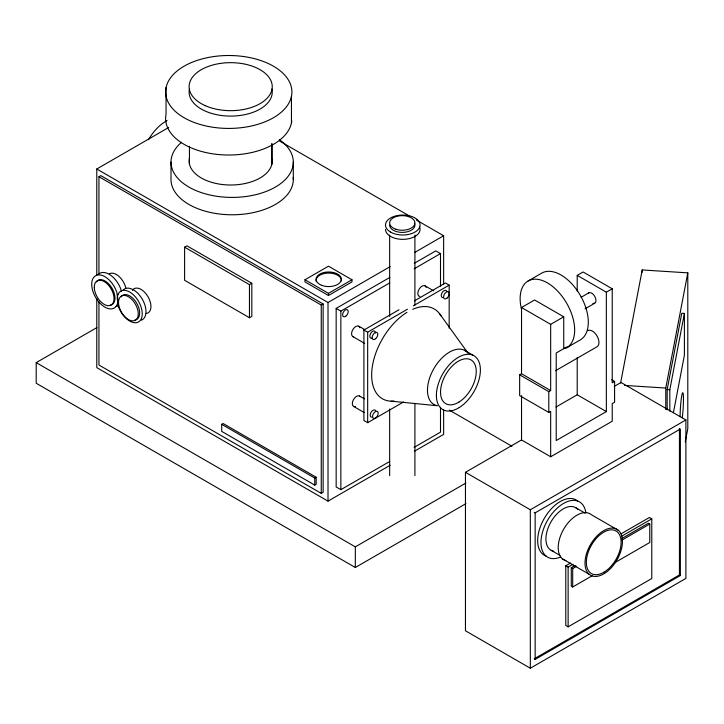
<?xml version="1.0" encoding="UTF-8"?>
<svg xmlns="http://www.w3.org/2000/svg" width="724" height="724" viewBox="0 0 724 724"><rect width="100%" height="100%" fill="white"/><g stroke="black" fill="none" stroke-linecap="round" stroke-linejoin="round"><path stroke-width="1.09" d="M620.613 382.924L642.215 269.952L687.8 272.858L687.8 428.608L685.257 441.902M665.772 409.494L665.772 388.046L687.8 272.858M667.175 409.875L667.175 389.539L681.764 313.257L684.406 313.429L684.406 355.213L673.411 412.707M669.818 411.169L669.818 389.711L684.406 313.429M96.781 275.084L96.781 169L168.674 127.487M98.953 273.69L98.953 176.71L100.826 175.633L323.139 303.98L323.139 492.293L321.257 493.379L98.953 365.032L98.953 301.881M184.602 247.192L186.955 245.834L251.816 283.274L251.816 316.379L249.463 317.736L184.602 280.297L184.602 247.192L249.463 284.632L251.816 283.274M465.939 503.632L355.321 567.498L36.2 383.249L36.2 362.634L96.889 327.592M304.976 279.763L328.47 266.188L351.973 279.763L351.973 281.926L328.47 295.501L304.976 281.926L304.976 279.763L328.47 293.329L351.973 279.763M98.953 176.71L321.257 305.057L323.139 303.98M96.781 169L328.017 302.505L390.2 266.604M414.49 252.576L443.631 235.752L443.631 284.279M389.702 461.469L340.859 489.668L336.162 486.953L336.162 308.406L389.892 277.382M414.309 263.283L435.803 250.875L440.5 253.59L440.5 286.36M336.162 308.406L340.859 311.121L389.702 282.921M414.128 268.821L440.5 253.59M403.567 401.956L367.665 422.68L363.91 420.508L363.91 330.026L399.024 309.754M414.49 300.831L445.414 282.975L449.17 285.147L449.17 328.126M363.91 330.026L367.665 332.198L407.449 309.229M413.268 305.872L449.17 285.147M221.698 424.327L223.11 423.513L316.171 477.243L316.171 484.293L314.759 485.107L221.698 431.377L221.698 424.327L314.759 478.057L316.171 477.243M528.131 280.984L541.76 273.111A38.553 22.254 60 0 1 580.313 295.365A38.553 22.254 60 0 1 580.313 339.882L566.675 347.755L563.734 348.66L563.734 316.804L534.593 299.98L521.533 307.528L521.533 373.738L550.665 390.562L550.665 324.352L521.533 307.528M577.218 291.148L577.218 275.373L583.101 271.98L612.242 288.804L612.242 382.788L614.586 381.43L614.586 402.227L612.242 403.585L612.242 421.223L550.665 456.772L521.533 439.948L465.46 472.31L465.46 630.785L530.321 668.225L685.89 578.413L685.89 419.947L621.029 382.498L614.224 386.426M581.019 297.338L588.757 292.867M550.665 324.352L563.734 316.804M577.218 275.373L606.35 292.197L612.242 288.804M585.064 308.813L594.739 303.229M566.657 346.977L556.213 353.004L556.213 440.545L606.35 411.594L606.35 292.197M550.665 456.772L550.665 411.35L548.792 412.436L519.651 395.612L519.651 374.824L521.533 373.738M414.128 447.369L440.5 432.137L440.5 407.277M96.781 298.786L96.781 367.629L328.017 501.135L390.2 465.233M414.49 451.206L443.631 434.382L443.631 409.549M555.579 370.688L597.047 346.751A9.303 5.376 60 0 0 597.047 336.008A9.303 5.376 60 0 0 587.734 330.633M519.651 374.824L548.792 391.648L550.665 390.562M556.005 407.015L577.218 394.77L606.35 411.594M36.2 362.634L355.321 546.873L465.939 483.008M465.46 472.31L530.321 509.759L685.89 419.947M534.212 512.302L535.154 512.845L680.379 428.997L680.379 575.526L535.154 659.374L534.212 658.831L679.438 574.983L680.379 575.526M621.219 533.76L649.428 517.47L651.781 518.827L651.781 578.521L568.132 626.821L565.779 625.464L565.779 565.77L570.648 562.955M565.779 565.77L568.132 567.118L572.992 564.313M621.626 536.24L651.781 518.827M592.205 575.725L572.693 586.992L571.281 586.178L571.281 567.725L575.191 565.471M622.016 538.439L648.36 523.226L649.772 524.04L649.772 542.493L614.649 562.774M571.281 567.725L572.693 568.539L576.594 566.286M621.482 540.375L649.772 524.04M624.631 385.421L665.772 388.046M667.175 389.539L669.818 389.711M391.186 401.177L436.952 405.693M279.717 141.117L409.485 216.033M416.318 219.978L443.631 235.752M611.671 379.747L614.586 381.43M425.024 285.835L433.767 290.885M464.437 350.262L473.36 355.421M358.778 326.198L364.606 329.556M352.796 336.56L364.453 343.285M449.305 410.101L511.949 446.274M618.287 530.258A26.489 15.294 -60 0 0 586.25 554.593A26.489 15.294 -60 0 0 606.649 571.951A26.489 15.294 -60 0 0 618.287 530.258L591.499 514.791A26.489 15.294 -60 0 0 563.363 529.742A26.489 15.294 -60 0 0 565.924 560.648M575.48 507.569L585.218 513.189M359.529 396.028L364.389 398.834M353.547 406.39L364.235 412.553M551.136 550.303L559.896 555.362M562.376 558.81L589.164 574.277M439.368 313.429L468.093 353.258M679.438 428.454L679.438 574.983M642.215 269.952L642.215 272.206M577.218 357.602L577.218 394.77M572.693 568.539L572.693 586.992M568.132 567.118L568.132 626.821M548.792 391.648L548.792 412.436M535.154 512.845L535.154 659.374M530.321 509.759L530.321 668.225M521.533 395.639L521.533 439.948M414.915 235.101L414.915 305.112M414.915 403.358L414.915 475.623M389.657 235.101L389.657 316.406M389.657 409.006L389.657 475.623M367.665 332.198L367.665 422.68M355.321 546.873L355.321 567.498M340.859 311.121L340.859 489.668M328.47 293.329L328.47 295.501M328.017 302.505L328.017 501.135M321.257 305.057L321.257 493.379M314.759 478.057L314.759 485.107M293.301 162.104L293.301 179.471M291.455 96.292A63.142 36.453 0 0 1 190.919 121.152A63.142 36.453 0 0 1 203.897 58.454A63.142 36.453 0 0 1 291.455 96.292L291.455 122.89M271.898 143.452L271.898 157.932A41.567 24.001 0 0 1 230.594 185.009A41.567 24.001 0 0 1 189.48 157.832M271.88 144.148L271.88 164.194M249.463 284.632L249.463 317.736M189.453 146.275L189.453 164.095M171 162.104L171 179.471A61.151 35.304 0 0 0 233.924 214.766A61.151 35.304 0 0 0 293.202 177.434M166.058 87.64L166.058 114.238A63.142 36.453 0 0 0 223.083 154.873A63.142 36.453 0 0 0 291.781 120.781M132.438 290.297A13.955 8.055 60 0 1 147.931 296.587A13.955 8.055 60 0 1 146.139 313.519M412.716 309.302A51.847 29.928 -60 0 1 441.124 316.026M394.073 401.096A51.847 29.928 -60 0 1 372.263 367.059A51.847 29.928 -60 0 1 406.96 312.352M437.215 405.684A31.105 17.955 -60 0 1 433.35 369.548A31.105 17.955 -60 0 1 466.772 351.846M371.91 338.153A3.991 2.299 -60 0 1 369.855 335.628A3.991 2.299 -60 0 1 372.887 331.203A3.991 2.299 -60 0 1 375.457 332.959M371.602 417.169A3.991 2.299 -60 0 1 371.294 411.938A3.991 2.299 -60 0 1 375.738 411.114M443.332 297.51A3.991 2.299 -60 0 1 442.065 292.795A3.991 2.299 -60 0 1 446.78 291.528M353.674 336.823A5.982 3.457 -60 0 1 353.212 328.986A5.982 3.457 -60 0 1 359.873 327.755M414.49 223.227A12.625 7.294 0 0 1 403.938 232.341A12.625 7.294 0 0 1 389.657 225.119M355.448 406.553A5.982 3.457 -60 0 1 353.185 400.173A5.982 3.457 -60 0 1 360.208 396.652M419.92 296.469A5.982 3.457 -60 0 1 419.458 288.632A5.982 3.457 -60 0 1 426.119 287.392M279.301 139.623A61.151 35.304 0 0 1 275.401 187.064A61.151 35.304 0 0 1 193.227 189.335A61.151 35.304 0 0 1 181.498 142.329M109.288 273.88A13.955 8.055 60 0 1 125.876 288.252M117.731 305.971A18.652 10.77 60 0 1 115.867 306.451M98.22 274.613A18.652 10.77 60 0 1 110.781 275.319A18.652 10.77 60 0 1 121.532 291.473M123.225 289.998A17.765 10.263 60 0 1 142.022 298.722A17.765 10.263 60 0 1 141.406 320.162M96.473 281.898A13.955 8.055 60 0 1 111.967 288.188A13.955 8.055 60 0 1 110.184 305.121M121.161 296.804A13.955 8.055 60 0 1 136.646 303.094A13.955 8.055 60 0 1 134.863 320.026M271.898 89.007A41.567 24.001 0 0 1 230.594 116.093A41.567 24.001 0 0 1 189.48 88.907M560.195 557.181A31.901 18.417 -60 0 1 540.982 541.299A31.901 18.417 -60 0 1 562.276 504.203A31.901 18.417 -60 0 1 585.807 512.556M553.797 551.236A24.589 14.199 -60 0 1 550.892 522.04A24.589 14.199 -60 0 1 577.671 509.325M546.195 556.095A31.901 18.417 -60 0 1 544.14 518.628A31.901 18.417 -60 0 1 577.643 500.981M588.087 293.492A5.982 3.457 60 0 1 595.101 297.012A5.982 3.457 60 0 1 592.847 303.401M521.524 309.32A38.553 22.254 60 0 1 534.936 279.174A38.553 22.254 60 0 1 569.426 308.533A38.553 22.254 60 0 1 566.675 347.755M680.117 416.752A15.285 1.367 -86.4 0 1 681.655 396.309A15.285 1.367 -86.4 0 1 683.447 397.168A15.285 1.367 -86.4 0 1 682.234 417.766M419.468 226.784A17.286 9.973 0 0 1 405.033 239.264A17.286 9.973 0 0 1 385.494 229.372M148.474 139.75A34.562 19.955 -60 0 1 167.072 120.6M316.288 281.69A12.625 7.294 0 0 1 328.053 273.084A12.625 7.294 0 0 1 341.294 280.948M118.039 300.623L117.342 304.116A18.652 10.77 60 0 1 97.478 300.225A18.652 10.77 60 0 1 96.274 275.41A18.652 10.77 60 0 1 116.763 292.143L118.039 300.623M117.922 294.623L117.17 297.881L118.229 305.899A17.765 10.263 60 0 0 137.65 322.334A17.765 10.263 60 0 0 136.99 298.949A17.765 10.263 60 0 0 117.922 294.623M459.215 407.585A31.105 17.955 -60 0 0 477.026 358.416A31.105 17.955 -60 0 0 438.952 382.028A31.105 17.955 -60 0 0 459.215 407.585M346.135 315.917A3.991 2.299 -60 0 0 347.402 309.745A3.991 2.299 -60 0 0 342.687 313.926A3.991 2.299 -60 0 0 346.135 315.917M458.871 402.128A25.259 14.58 -60 0 0 473.605 362.217A25.259 14.58 -60 0 0 442.69 381.032A25.259 14.58 -60 0 0 458.871 402.128M94.292 287.446A13.955 8.055 60 0 0 109.243 305.664A13.955 8.055 60 0 0 108.962 285.763A13.955 8.055 60 0 0 94.292 287.446M118.51 302.632A13.955 8.055 60 0 0 133.451 320.841A13.955 8.055 60 0 0 133.171 300.94A13.955 8.055 60 0 0 118.51 302.632M205.299 105.677A41.567 24.001 0 0 0 271.88 89.848A41.567 24.001 0 0 0 214.847 64.472A41.567 24.001 0 0 0 205.299 105.677M603.897 572.25A24.589 14.199 -60 0 0 618.703 533.416A24.589 14.199 -60 0 0 588.585 551.145A24.589 14.199 -60 0 0 603.897 572.25M395.974 229.264A12.625 7.294 0 0 0 414.915 222.947A12.625 7.294 0 0 0 395.974 216.63A12.625 7.294 0 0 0 395.974 229.264M390.562 232.078A17.286 9.973 0 0 0 419.468 227.608A17.286 9.973 0 0 0 398.309 215.39A17.286 9.973 0 0 0 390.562 232.078M375.72 338.669A3.991 2.299 -60 0 0 376.978 332.497A3.991 2.299 -60 0 0 372.263 336.678A3.991 2.299 -60 0 0 375.72 338.669M376.091 417.612A3.991 2.299 -60 0 0 377.358 411.431A3.991 2.299 -60 0 0 372.643 415.621A3.991 2.299 -60 0 0 376.091 417.612M447.133 298.026A3.991 2.299 -60 0 0 448.4 291.844A3.991 2.299 -60 0 0 443.685 296.026A3.991 2.299 -60 0 0 447.133 298.026M321.537 285.283A12.625 7.294 0 0 0 341.294 279.862A12.625 7.294 0 0 0 323.275 272.695A12.625 7.294 0 0 0 321.537 285.283"/></g></svg>
